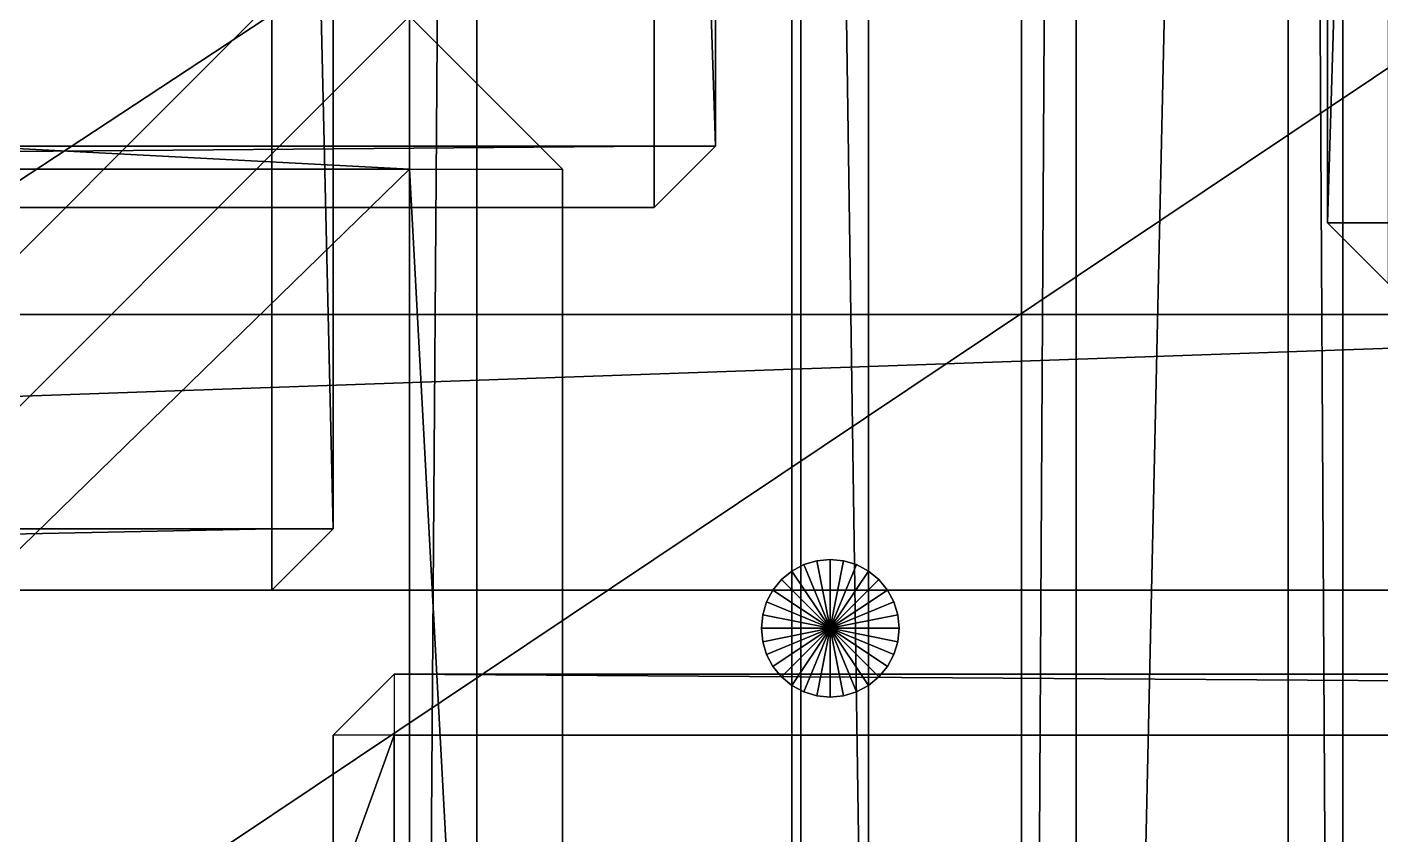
# Model space of a CAD drawing. Header units: millimetres. Extents: x -18 to 4450, y -985 to 970.
# Drawn here: x 2010 to 2187, y -212 to -106.4 of the extents above; entities that cross this region are included whole.
import ezdxf

# ---------------------------------------------------------------- set-up
doc = ezdxf.new("R2010")
doc.units = ezdxf.units.MM
for name, color, linetype in [('body__floor_cross_pressing_4', 40, 'CONTINUOUS'), ('body__floor_pan', 40, 'CONTINUOUS'), ('body__rear_floor_longitudinal_rib_2', 40, 'CONTINUOUS'), ('body__rear_load_floor', 40, 'CONTINUOUS'), ('body__transmission_tunnel', 40, 'CONTINUOUS'), ('chassis__skid_plate_transfer_case', 9, 'CONTINUOUS'), ('hard_top__roof_ventilator_lid_panel', 7, 'CONTINUOUS'), ('hard_top__roof_ventilator_screw_3', 9, 'CONTINUOUS'), ('hard_top__roof_ventilator_shadow_gap', 8, 'CONTINUOUS'), ('hard_top__white_hardtop_crowned_roof_skin', 7, 'CONTINUOUS'), ('hard_top__white_hardtop_roof', 7, 'CONTINUOUS'), ('interior__front_left_seat_base', 30, 'CONTINUOUS'), ('interior__left_front_floor_mat', 250, 'CONTINUOUS'), ('mechanical_clearance__front_prop_shaft_clearance_tunnel', 7, 'CONTINUOUS'), ('mechanical_clearance__rear_prop_shaft_clearance_tunnel', 7, 'CONTINUOUS'), ('running_gear__transfer_case', 8, 'CONTINUOUS')]:
    doc.layers.add(name, color=color, linetype=linetype)

msp = doc.modelspace()

# ---------------------------------------------------------------- linework, layer by layer
at = {"layer": 'body__floor_cross_pressing_4'}
for points in [[(2140.000105, -622.860014, 742.139995), (2140.000105, -622.860014, 761.860013), (2140.000105, 622.860014, 761.860013)], [(2140.000105, -622.860014, 742.139995), (2140.000105, 622.860014, 761.860013), (2140.000105, 622.860014, 742.139995)], [(2140.000105, -622.860014, 742.139995), (2147.140026, -622.860014, 735.000014), (2147.140026, 622.860014, 735.000014)], [(2140.000105, -622.860014, 742.139995), (2147.140026, 622.860014, 735.000014), (2140.000105, 622.860014, 742.139995)], [(2140.000105, -622.860014, 761.860013), (2147.140026, -622.860014, 768.999994), (2147.140026, 622.860014, 768.999994)], [(2140.000105, -622.860014, 761.860013), (2147.140026, 622.860014, 768.999994), (2140.000105, 622.860014, 761.860013)], [(2147.140026, -622.860014, 768.999994), (2174.860001, -622.860014, 768.999994), (2174.860001, 622.860014, 768.999994)], [(2147.140026, -622.860014, 768.999994), (2174.860001, 622.860014, 768.999994), (2147.140026, 622.860014, 768.999994)], [(2147.140026, -622.860014, 735.000014), (2147.140026, 622.860014, 735.000014), (2174.860001, 622.860014, 735.000014)], [(2147.140026, -622.860014, 735.000014), (2174.860001, 622.860014, 735.000014), (2174.860001, -622.860014, 735.000014)], [(2181.999922, -622.860014, 742.139995), (2174.860001, -622.860014, 735.000014), (2174.860001, 622.860014, 735.000014)], [(2181.999922, -622.860014, 742.139995), (2174.860001, 622.860014, 735.000014), (2181.999922, 622.860014, 742.139995)], [(2181.999922, -622.860014, 761.860013), (2174.860001, -622.860014, 768.999994), (2174.860001, 622.860014, 768.999994)], [(2181.999922, -622.860014, 761.860013), (2174.860001, 622.860014, 768.999994), (2181.999922, 622.860014, 761.860013)], [(2181.999922, -622.860014, 742.139995), (2181.999922, 622.860014, 742.139995), (2181.999922, 622.860014, 761.860013)], [(2181.999922, -622.860014, 742.139995), (2181.999922, 622.860014, 761.860013), (2181.999922, -622.860014, 761.860013)]]:
    msp.add_3dface(points, dxfattribs=at)
at = {"layer": 'body__floor_pan'}
for points in [[(901.549995, -653.450012, 670.000017), (3428.450108, -653.450012, 670.000017), (3428.450108, 653.450012, 670.000017)], [(901.549995, -653.450012, 670.000017), (3428.450108, 653.450012, 670.000017), (901.549995, 653.450012, 670.000017)], [(901.549995, -653.450012, 615.00001), (901.549995, 653.450012, 615.00001), (3428.450108, 653.450012, 615.00001)], [(901.549995, -653.450012, 615.00001), (3428.450108, 653.450012, 615.00001), (3428.450108, -653.450012, 615.00001)]]:
    msp.add_3dface(points, dxfattribs=at)
at = {"layer": 'body__rear_floor_longitudinal_rib_2'}
for points in [[(2049.999952, -198.980004, 747.979999), (2057.980061, -191, 747.979999), (2057.980061, -191, 774.020016)], [(2049.999952, -198.980004, 747.979999), (2057.980061, -191, 774.020016), (2049.999952, -198.980004, 774.020016)], [(2049.999952, -198.980004, 747.979999), (2057.980061, -191, 747.979999), (2057.980061, -198.980004, 740.00001)], [(2049.999952, -198.980004, 774.020016), (2057.980061, -191, 774.020016), (2057.980061, -198.980004, 782.000005)], [(2057.980061, -191, 747.979999), (2057.980061, -191, 774.020016), (3272.020102, -191, 774.020016)], [(2057.980061, -191, 747.979999), (3272.020102, -191, 774.020016), (3272.020102, -191, 747.979999)], [(2057.980061, -191, 747.979999), (2057.980061, -198.980004, 740.00001), (3272.020102, -198.980004, 740.00001)], [(2057.980061, -191, 747.979999), (3272.020102, -198.980004, 740.00001), (3272.020102, -191, 747.979999)], [(2057.980061, -191, 774.020016), (2057.980061, -198.980004, 782.000005), (3272.020102, -198.980004, 782.000005)], [(2057.980061, -191, 774.020016), (3272.020102, -198.980004, 782.000005), (3272.020102, -191, 774.020016)], [(2049.999952, -221.019998, 747.979999), (2049.999952, -221.019998, 774.020016), (2049.999952, -198.980004, 774.020016)], [(2049.999952, -221.019998, 747.979999), (2049.999952, -198.980004, 774.020016), (2049.999952, -198.980004, 747.979999)], [(2049.999952, -221.019998, 747.979999), (2057.980061, -221.019998, 740.00001), (2057.980061, -198.980004, 740.00001)], [(2049.999952, -221.019998, 747.979999), (2057.980061, -198.980004, 740.00001), (2049.999952, -198.980004, 747.979999)], [(2049.999952, -221.019998, 774.020016), (2057.980061, -221.019998, 782.000005), (2057.980061, -198.980004, 782.000005)], [(2049.999952, -221.019998, 774.020016), (2057.980061, -198.980004, 782.000005), (2049.999952, -198.980004, 774.020016)], [(2057.980061, -221.019998, 782.000005), (3272.020102, -221.019998, 782.000005), (3272.020102, -198.980004, 782.000005)], [(2057.980061, -221.019998, 782.000005), (3272.020102, -198.980004, 782.000005), (2057.980061, -198.980004, 782.000005)], [(2057.980061, -221.019998, 740.00001), (2057.980061, -198.980004, 740.00001), (3272.020102, -198.980004, 740.00001)], [(2057.980061, -221.019998, 740.00001), (3272.020102, -198.980004, 740.00001), (3272.020102, -221.019998, 740.00001)]]:
    msp.add_3dface(points, dxfattribs=at)
at = {"layer": 'body__rear_load_floor'}
for points in [[(2059.999943, -606.180012, 698.819995), (2059.999943, -606.180012, 723.179996), (2059.999943, 606.180012, 723.179996)], [(2059.999943, -606.180012, 698.819995), (2059.999943, 606.180012, 723.179996), (2059.999943, 606.180012, 698.819995)], [(2059.999943, -606.180012, 698.819995), (2068.82, -606.180012, 689.999998), (2068.82, 606.180012, 689.999998)], [(2059.999943, -606.180012, 698.819995), (2068.82, 606.180012, 689.999998), (2059.999943, 606.180012, 698.819995)], [(2059.999943, -606.180012, 723.179996), (2068.82, -606.180012, 731.999993), (2068.82, 606.180012, 731.999993)], [(2059.999943, -606.180012, 723.179996), (2068.82, 606.180012, 731.999993), (2059.999943, 606.180012, 723.179996)], [(2068.82, -606.180012, 731.999993), (3231.179953, -606.180012, 731.999993), (3231.179953, 606.180012, 731.999993)], [(2068.82, -606.180012, 731.999993), (3231.179953, 606.180012, 731.999993), (2068.82, 606.180012, 731.999993)], [(2068.82, -606.180012, 689.999998), (2068.82, 606.180012, 689.999998), (3231.179953, 606.180012, 689.999998)], [(2068.82, -606.180012, 689.999998), (3231.179953, 606.180012, 689.999998), (3231.179953, -606.180012, 689.999998)]]:
    msp.add_3dface(points, dxfattribs=at)
at = {"layer": 'body__transmission_tunnel'}
for points in [[(1286.000013, -143.999994, 894.999981), (2313.999891, -143.999994, 894.999981), (2313.999891, 143.999994, 894.999981)], [(1286.000013, -143.999994, 894.999981), (2313.999891, 143.999994, 894.999981), (1286.000013, 143.999994, 894.999981)], [(1286.000013, -143.999994, 660.000026), (1286.000013, 143.999994, 660.000026), (2313.999891, 143.999994, 660.000026)], [(1286.000013, -143.999994, 660.000026), (2313.999891, 143.999994, 660.000026), (2313.999891, -143.999994, 660.000026)], [(1286.000013, -180.000007, 695.99998), (1286.000013, -143.999994, 660.000026), (2313.999891, -143.999994, 660.000026)], [(1286.000013, -180.000007, 695.99998), (2313.999891, -143.999994, 660.000026), (2313.999891, -180.000007, 695.99998)], [(1286.000013, -180.000007, 859.000027), (1286.000013, -143.999994, 894.999981), (2313.999891, -143.999994, 894.999981)], [(1286.000013, -180.000007, 859.000027), (2313.999891, -143.999994, 894.999981), (2313.999891, -180.000007, 859.000027)], [(1286.000013, -180.000007, 695.99998), (2313.999891, -180.000007, 695.99998), (2313.999891, -180.000007, 859.000027)], [(1286.000013, -180.000007, 695.99998), (2313.999891, -180.000007, 859.000027), (1286.000013, -180.000007, 859.000027)]]:
    msp.add_3dface(points, dxfattribs=at)
at = {"layer": 'chassis__skid_plate_transfer_case'}
for points in [[(1608.819962, -301.180005, 356.999993), (2111.180067, -301.180005, 356.999993), (2111.180067, 301.180005, 356.999993)], [(1608.819962, -301.180005, 356.999993), (2111.180067, 301.180005, 356.999993), (1608.819962, 301.180005, 356.999993)], [(1608.819962, -301.180005, 314.999998), (1608.819962, 301.180005, 314.999998), (2111.180067, 301.180005, 314.999998)], [(1608.819962, -301.180005, 314.999998), (2111.180067, 301.180005, 314.999998), (2111.180067, -301.180005, 314.999998)], [(2119.999886, -301.180005, 323.819995), (2111.180067, -301.180005, 314.999998), (2111.180067, 301.180005, 314.999998)], [(2119.999886, -301.180005, 323.819995), (2111.180067, 301.180005, 314.999998), (2119.999886, 301.180005, 323.819995)], [(2119.999886, -301.180005, 348.179996), (2111.180067, -301.180005, 356.999993), (2111.180067, 301.180005, 356.999993)], [(2119.999886, -301.180005, 348.179996), (2111.180067, 301.180005, 356.999993), (2119.999886, 301.180005, 348.179996)], [(2119.999886, -301.180005, 323.819995), (2119.999886, 301.180005, 323.819995), (2119.999886, 301.180005, 348.179996)], [(2119.999886, -301.180005, 323.819995), (2119.999886, 301.180005, 348.179996), (2119.999886, -301.180005, 348.179996)]]:
    msp.add_3dface(points, dxfattribs=at)
at = {"layer": 'hard_top__roof_ventilator_lid_panel'}
for points in [[(1891.299963, -253.699988, 1911.999941), (2398.699999, -253.699988, 1911.999941), (2398.699999, 253.699988, 1911.999941)], [(1891.299963, -253.699988, 1911.999941), (2398.699999, 253.699988, 1911.999941), (1891.299963, 253.699988, 1911.999941)], [(1891.299963, -253.699988, 1881.999969), (1891.299963, 253.699988, 1881.999969), (2398.699999, 253.699988, 1881.999969)], [(1891.299963, -253.699988, 1881.999969), (2398.699999, 253.699988, 1881.999969), (2398.699999, -253.699988, 1881.999969)]]:
    msp.add_3dface(points, dxfattribs=at)
at = {"layer": 'hard_top__roof_ventilator_screw_3'}
for points in [[(2111.555815, -176.68508, 1911.000013), (2111.555815, -176.68508, 1924.999952), (2109.999895, -177.516773, 1924.999952)], [(2111.555815, -176.68508, 1911.000013), (2109.999895, -177.516773, 1924.999952), (2109.999895, -177.516773, 1911.000013)], [(2115.00001, -185.000002, 1911.000013), (2109.999895, -177.516773, 1911.000013), (2111.555815, -176.68508, 1911.000013)], [(2115.00001, -185.000002, 1924.999952), (2111.555815, -176.68508, 1924.999952), (2109.999895, -177.516773, 1924.999952)], [(2113.244295, -176.172927, 1911.000013), (2113.244295, -176.172927, 1924.999952), (2111.555815, -176.68508, 1924.999952)], [(2113.244295, -176.172927, 1911.000013), (2111.555815, -176.68508, 1924.999952), (2111.555815, -176.68508, 1911.000013)], [(2115.00001, -185.000002, 1911.000013), (2111.555815, -176.68508, 1911.000013), (2113.244295, -176.172927, 1911.000013)], [(2115.00001, -185.000002, 1924.999952), (2113.244295, -176.172927, 1924.999952), (2111.555815, -176.68508, 1924.999952)], [(2115.00001, -175.999999, 1911.000013), (2115.00001, -175.999999, 1924.999952), (2113.244295, -176.172927, 1924.999952)], [(2115.00001, -175.999999, 1911.000013), (2113.244295, -176.172927, 1924.999952), (2113.244295, -176.172927, 1911.000013)], [(2115.00001, -185.000002, 1911.000013), (2113.244295, -176.172927, 1911.000013), (2115.00001, -175.999999, 1911.000013)], [(2115.00001, -185.000002, 1924.999952), (2115.00001, -175.999999, 1924.999952), (2113.244295, -176.172927, 1924.999952)], [(2116.755724, -176.172927, 1911.000013), (2116.755724, -176.172927, 1924.999952), (2115.00001, -175.999999, 1924.999952)], [(2116.755724, -176.172927, 1911.000013), (2115.00001, -175.999999, 1924.999952), (2115.00001, -175.999999, 1911.000013)], [(2115.00001, -185.000002, 1911.000013), (2115.00001, -175.999999, 1911.000013), (2116.755724, -176.172927, 1911.000013)], [(2115.00001, -185.000002, 1924.999952), (2116.755724, -176.172927, 1924.999952), (2115.00001, -175.999999, 1924.999952)], [(2115.00001, -185.000002, 1911.000013), (2116.755724, -176.172927, 1911.000013), (2118.444204, -176.68508, 1911.000013)], [(2115.00001, -185.000002, 1924.999952), (2118.444204, -176.68508, 1924.999952), (2116.755724, -176.172927, 1924.999952)], [(2115.00001, -185.000002, 1911.000013), (2118.444204, -176.68508, 1911.000013), (2120.000124, -177.516773, 1911.000013)], [(2115.00001, -185.000002, 1924.999952), (2120.000124, -177.516773, 1924.999952), (2118.444204, -176.68508, 1924.999952)], [(2118.444204, -176.68508, 1911.000013), (2118.444204, -176.68508, 1924.999952), (2116.755724, -176.172927, 1924.999952)], [(2118.444204, -176.68508, 1911.000013), (2116.755724, -176.172927, 1924.999952), (2116.755724, -176.172927, 1911.000013)], [(2120.000124, -177.516773, 1911.000013), (2120.000124, -177.516773, 1924.999952), (2118.444204, -176.68508, 1924.999952)], [(2120.000124, -177.516773, 1911.000013), (2118.444204, -176.68508, 1924.999952), (2118.444204, -176.68508, 1911.000013)], [(2108.636141, -178.636044, 1911.000013), (2108.636141, -178.636044, 1924.999952), (2107.516766, -179.999873, 1924.999952)], [(2108.636141, -178.636044, 1911.000013), (2107.516766, -179.999873, 1924.999952), (2107.516766, -179.999873, 1911.000013)], [(2115.00001, -185.000002, 1911.000013), (2107.516766, -179.999873, 1911.000013), (2108.636141, -178.636044, 1911.000013)], [(2115.00001, -185.000002, 1924.999952), (2108.636141, -178.636044, 1924.999952), (2107.516766, -179.999873, 1924.999952)], [(2109.999895, -177.516773, 1911.000013), (2109.999895, -177.516773, 1924.999952), (2108.636141, -178.636044, 1924.999952)], [(2109.999895, -177.516773, 1911.000013), (2108.636141, -178.636044, 1924.999952), (2108.636141, -178.636044, 1911.000013)], [(2115.00001, -185.000002, 1911.000013), (2108.636141, -178.636044, 1911.000013), (2109.999895, -177.516773, 1911.000013)], [(2115.00001, -185.000002, 1924.999952), (2109.999895, -177.516773, 1924.999952), (2108.636141, -178.636044, 1924.999952)], [(2115.00001, -185.000002, 1911.000013), (2120.000124, -177.516773, 1911.000013), (2121.363878, -178.636044, 1911.000013)], [(2115.00001, -185.000002, 1924.999952), (2121.363878, -178.636044, 1924.999952), (2120.000124, -177.516773, 1924.999952)], [(2115.00001, -185.000002, 1911.000013), (2121.363878, -178.636044, 1911.000013), (2122.483253, -179.999873, 1911.000013)], [(2115.00001, -185.000002, 1924.999952), (2122.483253, -179.999873, 1924.999952), (2121.363878, -178.636044, 1924.999952)], [(2121.363878, -178.636044, 1911.000013), (2121.363878, -178.636044, 1924.999952), (2120.000124, -177.516773, 1924.999952)], [(2121.363878, -178.636044, 1911.000013), (2120.000124, -177.516773, 1924.999952), (2120.000124, -177.516773, 1911.000013)], [(2122.483253, -179.999873, 1911.000013), (2122.483253, -179.999873, 1924.999952), (2121.363878, -178.636044, 1924.999952)], [(2122.483253, -179.999873, 1911.000013), (2121.363878, -178.636044, 1924.999952), (2121.363878, -178.636044, 1911.000013)], [(2107.516766, -179.999873, 1911.000013), (2107.516766, -179.999873, 1924.999952), (2106.685162, -181.555852, 1924.999952)], [(2107.516766, -179.999873, 1911.000013), (2106.685162, -181.555852, 1924.999952), (2106.685162, -181.555852, 1911.000013)], [(2115.00001, -185.000002, 1911.000013), (2106.685162, -181.555852, 1911.000013), (2107.516766, -179.999873, 1911.000013)], [(2115.00001, -185.000002, 1924.999952), (2107.516766, -179.999873, 1924.999952), (2106.685162, -181.555852, 1924.999952)], [(2115.00001, -185.000002, 1911.000013), (2122.483253, -179.999873, 1911.000013), (2123.314857, -181.555852, 1911.000013)], [(2115.00001, -185.000002, 1924.999952), (2123.314857, -181.555852, 1924.999952), (2122.483253, -179.999873, 1924.999952)], [(2123.314857, -181.555852, 1911.000013), (2123.314857, -181.555852, 1924.999952), (2122.483253, -179.999873, 1924.999952)], [(2123.314857, -181.555852, 1911.000013), (2122.483253, -179.999873, 1924.999952), (2122.483253, -179.999873, 1911.000013)], [(2106.685162, -181.555852, 1911.000013), (2106.685162, -181.555852, 1924.999952), (2106.173038, -183.244184, 1924.999952)], [(2106.685162, -181.555852, 1911.000013), (2106.173038, -183.244184, 1924.999952), (2106.173038, -183.244184, 1911.000013)], [(2115.00001, -185.000002, 1911.000013), (2106.173038, -183.244184, 1911.000013), (2106.685162, -181.555852, 1911.000013)], [(2115.00001, -185.000002, 1924.999952), (2106.685162, -181.555852, 1924.999952), (2106.173038, -183.244184, 1924.999952)], [(2115.00001, -185.000002, 1911.000013), (2123.314857, -181.555852, 1911.000013), (2123.826981, -183.244184, 1911.000013)], [(2115.00001, -185.000002, 1924.999952), (2123.826981, -183.244184, 1924.999952), (2123.314857, -181.555852, 1924.999952)], [(2123.826981, -183.244184, 1911.000013), (2123.826981, -183.244184, 1924.999952), (2123.314857, -181.555852, 1924.999952)], [(2123.826981, -183.244184, 1911.000013), (2123.314857, -181.555852, 1924.999952), (2123.314857, -181.555852, 1911.000013)], [(2106.173038, -183.244184, 1911.000013), (2106.173038, -183.244184, 1924.999952), (2105.999947, -185.000002, 1924.999952)], [(2106.173038, -183.244184, 1911.000013), (2105.999947, -185.000002, 1924.999952), (2105.999947, -185.000002, 1911.000013)], [(2115.00001, -185.000002, 1911.000013), (2105.999947, -185.000002, 1911.000013), (2106.173038, -183.244184, 1911.000013)], [(2115.00001, -185.000002, 1924.999952), (2106.173038, -183.244184, 1924.999952), (2105.999947, -185.000002, 1924.999952)], [(2115.00001, -185.000002, 1911.000013), (2123.826981, -183.244184, 1911.000013), (2124.000072, -185.000002, 1911.000013)], [(2115.00001, -185.000002, 1924.999952), (2124.000072, -185.000002, 1924.999952), (2123.826981, -183.244184, 1924.999952)], [(2124.000072, -185.000002, 1911.000013), (2124.000072, -185.000002, 1924.999952), (2123.826981, -183.244184, 1924.999952)], [(2124.000072, -185.000002, 1911.000013), (2123.826981, -183.244184, 1924.999952), (2123.826981, -183.244184, 1911.000013)], [(2105.999947, -185.000002, 1911.000013), (2105.999947, -185.000002, 1924.999952), (2106.173038, -186.755806, 1924.999952)], [(2105.999947, -185.000002, 1911.000013), (2106.173038, -186.755806, 1924.999952), (2106.173038, -186.755806, 1911.000013)], [(2115.00001, -185.000002, 1911.000013), (2106.173038, -186.755806, 1911.000013), (2105.999947, -185.000002, 1911.000013)], [(2115.00001, -185.000002, 1924.999952), (2105.999947, -185.000002, 1924.999952), (2106.173038, -186.755806, 1924.999952)], [(2115.00001, -185.000002, 1911.000013), (2106.685162, -188.444152, 1911.000013), (2106.173038, -186.755806, 1911.000013)], [(2115.00001, -185.000002, 1924.999952), (2106.173038, -186.755806, 1924.999952), (2106.685162, -188.444152, 1924.999952)], [(2115.00001, -185.000002, 1911.000013), (2107.516766, -190.000132, 1911.000013), (2106.685162, -188.444152, 1911.000013)], [(2115.00001, -185.000002, 1924.999952), (2106.685162, -188.444152, 1924.999952), (2107.516766, -190.000132, 1924.999952)], [(2115.00001, -185.000002, 1911.000013), (2108.636141, -191.363961, 1911.000013), (2107.516766, -190.000132, 1911.000013)], [(2115.00001, -185.000002, 1924.999952), (2107.516766, -190.000132, 1924.999952), (2108.636141, -191.363961, 1924.999952)], [(2115.00001, -185.000002, 1911.000013), (2109.999895, -192.483231, 1911.000013), (2108.636141, -191.363961, 1911.000013)], [(2115.00001, -185.000002, 1924.999952), (2108.636141, -191.363961, 1924.999952), (2109.999895, -192.483231, 1924.999952)], [(2115.00001, -185.000002, 1911.000013), (2111.555815, -193.31491, 1911.000013), (2109.999895, -192.483231, 1911.000013)], [(2115.00001, -185.000002, 1924.999952), (2109.999895, -192.483231, 1924.999952), (2111.555815, -193.31491, 1924.999952)], [(2115.00001, -185.000002, 1911.000013), (2113.244295, -193.827063, 1911.000013), (2111.555815, -193.31491, 1911.000013)], [(2115.00001, -185.000002, 1924.999952), (2111.555815, -193.31491, 1924.999952), (2113.244295, -193.827063, 1924.999952)], [(2115.00001, -185.000002, 1911.000013), (2115.00001, -194.000006, 1911.000013), (2113.244295, -193.827063, 1911.000013)], [(2115.00001, -185.000002, 1924.999952), (2113.244295, -193.827063, 1924.999952), (2115.00001, -194.000006, 1924.999952)], [(2115.00001, -185.000002, 1911.000013), (2116.755724, -193.827063, 1911.000013), (2115.00001, -194.000006, 1911.000013)], [(2115.00001, -185.000002, 1924.999952), (2115.00001, -194.000006, 1924.999952), (2116.755724, -193.827063, 1924.999952)], [(2115.00001, -185.000002, 1911.000013), (2118.444204, -193.31491, 1911.000013), (2116.755724, -193.827063, 1911.000013)], [(2115.00001, -185.000002, 1924.999952), (2116.755724, -193.827063, 1924.999952), (2118.444204, -193.31491, 1924.999952)], [(2115.00001, -185.000002, 1911.000013), (2120.000124, -192.483231, 1911.000013), (2118.444204, -193.31491, 1911.000013)], [(2115.00001, -185.000002, 1924.999952), (2118.444204, -193.31491, 1924.999952), (2120.000124, -192.483231, 1924.999952)], [(2115.00001, -185.000002, 1911.000013), (2121.363878, -191.363961, 1911.000013), (2120.000124, -192.483231, 1911.000013)], [(2115.00001, -185.000002, 1924.999952), (2120.000124, -192.483231, 1924.999952), (2121.363878, -191.363961, 1924.999952)], [(2115.00001, -185.000002, 1911.000013), (2122.483253, -190.000132, 1911.000013), (2121.363878, -191.363961, 1911.000013)], [(2115.00001, -185.000002, 1924.999952), (2121.363878, -191.363961, 1924.999952), (2122.483253, -190.000132, 1924.999952)], [(2115.00001, -185.000002, 1911.000013), (2123.314857, -188.444152, 1911.000013), (2122.483253, -190.000132, 1911.000013)], [(2115.00001, -185.000002, 1924.999952), (2122.483253, -190.000132, 1924.999952), (2123.314857, -188.444152, 1924.999952)], [(2115.00001, -185.000002, 1911.000013), (2123.826981, -186.755806, 1911.000013), (2123.314857, -188.444152, 1911.000013)], [(2115.00001, -185.000002, 1924.999952), (2123.314857, -188.444152, 1924.999952), (2123.826981, -186.755806, 1924.999952)], [(2115.00001, -185.000002, 1911.000013), (2124.000072, -185.000002, 1911.000013), (2123.826981, -186.755806, 1911.000013)], [(2115.00001, -185.000002, 1924.999952), (2123.826981, -186.755806, 1924.999952), (2124.000072, -185.000002, 1924.999952)], [(2123.826981, -186.755806, 1911.000013), (2123.826981, -186.755806, 1924.999952), (2124.000072, -185.000002, 1924.999952)], [(2123.826981, -186.755806, 1911.000013), (2124.000072, -185.000002, 1924.999952), (2124.000072, -185.000002, 1911.000013)], [(2106.173038, -186.755806, 1911.000013), (2106.173038, -186.755806, 1924.999952), (2106.685162, -188.444152, 1924.999952)], [(2106.173038, -186.755806, 1911.000013), (2106.685162, -188.444152, 1924.999952), (2106.685162, -188.444152, 1911.000013)], [(2123.314857, -188.444152, 1911.000013), (2123.314857, -188.444152, 1924.999952), (2123.826981, -186.755806, 1924.999952)], [(2123.314857, -188.444152, 1911.000013), (2123.826981, -186.755806, 1924.999952), (2123.826981, -186.755806, 1911.000013)], [(2106.685162, -188.444152, 1911.000013), (2106.685162, -188.444152, 1924.999952), (2107.516766, -190.000132, 1924.999952)], [(2106.685162, -188.444152, 1911.000013), (2107.516766, -190.000132, 1924.999952), (2107.516766, -190.000132, 1911.000013)], [(2122.483253, -190.000132, 1911.000013), (2122.483253, -190.000132, 1924.999952), (2123.314857, -188.444152, 1924.999952)], [(2122.483253, -190.000132, 1911.000013), (2123.314857, -188.444152, 1924.999952), (2123.314857, -188.444152, 1911.000013)], [(2107.516766, -190.000132, 1911.000013), (2107.516766, -190.000132, 1924.999952), (2108.636141, -191.363961, 1924.999952)], [(2107.516766, -190.000132, 1911.000013), (2108.636141, -191.363961, 1924.999952), (2108.636141, -191.363961, 1911.000013)], [(2121.363878, -191.363961, 1911.000013), (2121.363878, -191.363961, 1924.999952), (2122.483253, -190.000132, 1924.999952)], [(2121.363878, -191.363961, 1911.000013), (2122.483253, -190.000132, 1924.999952), (2122.483253, -190.000132, 1911.000013)], [(2108.636141, -191.363961, 1911.000013), (2108.636141, -191.363961, 1924.999952), (2109.999895, -192.483231, 1924.999952)], [(2108.636141, -191.363961, 1911.000013), (2109.999895, -192.483231, 1924.999952), (2109.999895, -192.483231, 1911.000013)], [(2109.999895, -192.483231, 1911.000013), (2109.999895, -192.483231, 1924.999952), (2111.555815, -193.31491, 1924.999952)], [(2109.999895, -192.483231, 1911.000013), (2111.555815, -193.31491, 1924.999952), (2111.555815, -193.31491, 1911.000013)], [(2118.444204, -193.31491, 1911.000013), (2118.444204, -193.31491, 1924.999952), (2120.000124, -192.483231, 1924.999952)], [(2118.444204, -193.31491, 1911.000013), (2120.000124, -192.483231, 1924.999952), (2120.000124, -192.483231, 1911.000013)], [(2120.000124, -192.483231, 1911.000013), (2120.000124, -192.483231, 1924.999952), (2121.363878, -191.363961, 1924.999952)], [(2120.000124, -192.483231, 1911.000013), (2121.363878, -191.363961, 1924.999952), (2121.363878, -191.363961, 1911.000013)], [(2111.555815, -193.31491, 1911.000013), (2111.555815, -193.31491, 1924.999952), (2113.244295, -193.827063, 1924.999952)], [(2111.555815, -193.31491, 1911.000013), (2113.244295, -193.827063, 1924.999952), (2113.244295, -193.827063, 1911.000013)], [(2113.244295, -193.827063, 1911.000013), (2113.244295, -193.827063, 1924.999952), (2115.00001, -194.000006, 1924.999952)], [(2113.244295, -193.827063, 1911.000013), (2115.00001, -194.000006, 1924.999952), (2115.00001, -194.000006, 1911.000013)], [(2115.00001, -194.000006, 1911.000013), (2115.00001, -194.000006, 1924.999952), (2116.755724, -193.827063, 1924.999952)], [(2115.00001, -194.000006, 1911.000013), (2116.755724, -193.827063, 1924.999952), (2116.755724, -193.827063, 1911.000013)], [(2116.755724, -193.827063, 1911.000013), (2116.755724, -193.827063, 1924.999952), (2118.444204, -193.31491, 1924.999952)], [(2116.755724, -193.827063, 1911.000013), (2118.444204, -193.31491, 1924.999952), (2118.444204, -193.31491, 1911.000013)]]:
    msp.add_3dface(points, dxfattribs=at)
at = {"layer": 'hard_top__roof_ventilator_shadow_gap'}
for points in [[(1884.99999, -280.000001, 1881.999969), (2444.999933, -280.000001, 1881.999969), (2444.999933, 280.000001, 1881.999969)], [(1884.99999, -280.000001, 1881.999969), (2444.999933, 280.000001, 1881.999969), (1884.99999, 280.000001, 1881.999969)], [(1884.99999, -280.000001, 1858.00004), (1884.99999, 280.000001, 1858.00004), (2444.999933, 280.000001, 1858.00004)], [(1884.99999, -280.000001, 1858.00004), (2444.999933, 280.000001, 1858.00004), (2444.999933, -280.000001, 1858.00004)]]:
    msp.add_3dface(points, dxfattribs=at)
at = {"layer": 'hard_top__white_hardtop_crowned_roof_skin'}
for points in [[(1125, -759.99999, 1886.000037), (3440.000057, -759.99999, 1896.000028), (3440.000057, 0, 1942.000031)], [(1125, -759.99999, 1886.000037), (3440.000057, 0, 1942.000031), (1125, 0, 1932.000041)], [(1125, -759.99999, 1860.000014), (1125, 0, 1906.000018), (3440.000057, 0, 1916.000009)], [(1125, -759.99999, 1860.000014), (3440.000057, 0, 1916.000009), (3440.000057, -759.99999, 1870.000005)]]:
    msp.add_3dface(points, dxfattribs=at)
at = {"layer": 'hard_top__white_hardtop_roof'}
for points in [[(1222.180009, -757.82001, 1896.000028), (3487.81991, -757.82001, 1896.000028), (3487.81991, 757.82001, 1896.000028)], [(1222.180009, -757.82001, 1896.000028), (3487.81991, 757.82001, 1896.000028), (1222.180009, 757.82001, 1896.000028)], [(1222.180009, -757.82001, 1838.000059), (1222.180009, 757.82001, 1838.000059), (3487.81991, 757.82001, 1838.000059)], [(1222.180009, -757.82001, 1838.000059), (3487.81991, 757.82001, 1838.000059), (3487.81991, -757.82001, 1838.000059)]]:
    msp.add_3dface(points, dxfattribs=at)
at = {"layer": 'interior__front_left_seat_base'}
for points in [[(1679.999948, -104.999997, 720.000029), (1679.999948, -125, 699.999988), (2059.999943, -125, 699.999988)], [(1679.999948, -104.999997, 720.000029), (2059.999943, -125, 699.999988), (2059.999943, -104.999997, 720.000029)], [(1679.999948, -104.999997, 810.000002), (1679.999948, -125, 829.999983), (2059.999943, -125, 829.999983)], [(1679.999948, -104.999997, 810.000002), (2059.999943, -125, 829.999983), (2059.999943, -104.999997, 810.000002)], [(2079.999924, -125, 720.000029), (2059.999943, -104.999997, 720.000029), (2059.999943, -104.999997, 810.000002)], [(2079.999924, -125, 720.000029), (2059.999943, -104.999997, 810.000002), (2079.999924, -125, 810.000002)], [(2079.999924, -125, 720.000029), (2059.999943, -104.999997, 720.000029), (2059.999943, -125, 699.999988)], [(2079.999924, -125, 810.000002), (2059.999943, -104.999997, 810.000002), (2059.999943, -125, 829.999983)], [(1679.999948, -495.000005, 829.999983), (2059.999943, -495.000005, 829.999983), (2059.999943, -125, 829.999983)], [(1679.999948, -495.000005, 829.999983), (2059.999943, -125, 829.999983), (1679.999948, -125, 829.999983)], [(1679.999948, -495.000005, 699.999988), (1679.999948, -125, 699.999988), (2059.999943, -125, 699.999988)], [(1679.999948, -495.000005, 699.999988), (2059.999943, -125, 699.999988), (2059.999943, -495.000005, 699.999988)], [(2079.999924, -495.000005, 720.000029), (2059.999943, -495.000005, 699.999988), (2059.999943, -125, 699.999988)], [(2079.999924, -495.000005, 720.000029), (2059.999943, -125, 699.999988), (2079.999924, -125, 720.000029)], [(2079.999924, -495.000005, 810.000002), (2059.999943, -495.000005, 829.999983), (2059.999943, -125, 829.999983)], [(2079.999924, -495.000005, 810.000002), (2059.999943, -125, 829.999983), (2079.999924, -125, 810.000002)], [(2079.999924, -495.000005, 720.000029), (2079.999924, -125, 720.000029), (2079.999924, -125, 810.000002)], [(2079.999924, -495.000005, 720.000029), (2079.999924, -125, 810.000002), (2079.999924, -495.000005, 810.000002)]]:
    msp.add_3dface(points, dxfattribs=at)
at = {"layer": 'interior__left_front_floor_mat'}
for points in [[(1350.000024, -560.000002, 745.000005), (2109.999895, -560.000002, 745.000005), (2109.999895, -59.999999, 745.000005)], [(1350.000024, -560.000002, 745.000005), (2109.999895, -59.999999, 745.000005), (1350.000024, -59.999999, 745.000005)], [(1350.000024, -560.000002, 722.99999), (1350.000024, -59.999999, 722.99999), (2109.999895, -59.999999, 722.99999)], [(1350.000024, -560.000002, 722.99999), (2109.999895, -59.999999, 722.99999), (2109.999895, -560.000002, 722.99999)], [(2109.999895, -560.000002, 722.99999), (2109.999895, -59.999999, 722.99999), (2109.999895, -59.999999, 745.000005)], [(2109.999895, -560.000002, 722.99999), (2109.999895, -59.999999, 745.000005), (2109.999895, -560.000002, 745.000005)]]:
    msp.add_3dface(points, dxfattribs=at)
at = {"layer": 'mechanical_clearance__front_prop_shaft_clearance_tunnel'}
for points in [[(1128.000021, -122.000001, 648.000002), (2092.000008, -122.000001, 648.000002), (2092.000008, 122.000001, 648.000002)], [(1128.000021, -122.000001, 648.000002), (2092.000008, 122.000001, 648.000002), (1128.000021, 122.000001, 648.000002)], [(1128.000021, -122.000001, 437.999994), (1128.000021, 122.000001, 437.999994), (2092.000008, 122.000001, 437.999994)], [(1128.000021, -122.000001, 437.999994), (2092.000008, 122.000001, 437.999994), (2092.000008, -122.000001, 437.999994)], [(2099.999905, -122.000001, 446.00001), (2092.000008, -122.000001, 437.999994), (2092.000008, 122.000001, 437.999994)], [(2099.999905, -122.000001, 446.00001), (2092.000008, 122.000001, 437.999994), (2099.999905, 122.000001, 446.00001)], [(2099.999905, -122.000001, 639.999986), (2092.000008, -122.000001, 648.000002), (2092.000008, 122.000001, 648.000002)], [(2099.999905, -122.000001, 639.999986), (2092.000008, 122.000001, 648.000002), (2099.999905, 122.000001, 639.999986)], [(2099.999905, -122.000001, 446.00001), (2099.999905, 122.000001, 446.00001), (2099.999905, 122.000001, 639.999986)], [(2099.999905, -122.000001, 446.00001), (2099.999905, 122.000001, 639.999986), (2099.999905, -122.000001, 639.999986)], [(1128.000021, -129.999995, 446.00001), (1128.000021, -122.000001, 437.999994), (2092.000008, -122.000001, 437.999994)], [(1128.000021, -129.999995, 446.00001), (2092.000008, -122.000001, 437.999994), (2092.000008, -129.999995, 446.00001)], [(1128.000021, -129.999995, 639.999986), (1128.000021, -122.000001, 648.000002), (2092.000008, -122.000001, 648.000002)], [(1128.000021, -129.999995, 639.999986), (2092.000008, -122.000001, 648.000002), (2092.000008, -129.999995, 639.999986)], [(2099.999905, -122.000001, 446.00001), (2092.000008, -129.999995, 446.00001), (2092.000008, -129.999995, 639.999986)], [(2099.999905, -122.000001, 446.00001), (2092.000008, -129.999995, 639.999986), (2099.999905, -122.000001, 639.999986)], [(2099.999905, -122.000001, 446.00001), (2092.000008, -129.999995, 446.00001), (2092.000008, -122.000001, 437.999994)], [(2099.999905, -122.000001, 639.999986), (2092.000008, -129.999995, 639.999986), (2092.000008, -122.000001, 648.000002)], [(1128.000021, -129.999995, 446.00001), (2092.000008, -129.999995, 446.00001), (2092.000008, -129.999995, 639.999986)], [(1128.000021, -129.999995, 446.00001), (2092.000008, -129.999995, 639.999986), (1128.000021, -129.999995, 639.999986)]]:
    msp.add_3dface(points, dxfattribs=at)
at = {"layer": 'mechanical_clearance__rear_prop_shaft_clearance_tunnel'}
for points in [[(2180.000067, -131.999999, 446.00001), (2180.000067, -131.999999, 649.999976), (2180.000067, 131.999999, 649.999976)], [(2180.000067, -131.999999, 446.00001), (2180.000067, 131.999999, 649.999976), (2180.000067, 131.999999, 446.00001)], [(2180.000067, -131.999999, 446.00001), (2187.999964, -131.999999, 437.999994), (2187.999964, 131.999999, 437.999994)], [(2180.000067, -131.999999, 446.00001), (2187.999964, 131.999999, 437.999994), (2180.000067, 131.999999, 446.00001)], [(2180.000067, -131.999999, 649.999976), (2187.999964, -131.999999, 657.999992), (2187.999964, 131.999999, 657.999992)], [(2180.000067, -131.999999, 649.999976), (2187.999964, 131.999999, 657.999992), (2180.000067, 131.999999, 649.999976)], [(2180.000067, -131.999999, 446.00001), (2187.999964, -140.000001, 446.00001), (2187.999964, -140.000001, 649.999976)], [(2180.000067, -131.999999, 446.00001), (2187.999964, -140.000001, 649.999976), (2180.000067, -131.999999, 649.999976)], [(2180.000067, -131.999999, 446.00001), (2187.999964, -140.000001, 446.00001), (2187.999964, -131.999999, 437.999994)], [(2180.000067, -131.999999, 649.999976), (2187.999964, -140.000001, 649.999976), (2187.999964, -131.999999, 657.999992)]]:
    msp.add_3dface(points, dxfattribs=at)
at = {"layer": 'running_gear__transfer_case'}
for points in [[(1648.000002, -172.000006, 839.999974), (2042.000055, -172.000006, 839.999974), (2042.000055, 172.000006, 839.999974)], [(1648.000002, -172.000006, 839.999974), (2042.000055, 172.000006, 839.999974), (1648.000002, 172.000006, 839.999974)], [(1648.000002, -172.000006, 574.999988), (1648.000002, 172.000006, 574.999988), (2042.000055, 172.000006, 574.999988)], [(1648.000002, -172.000006, 574.999988), (2042.000055, 172.000006, 574.999988), (2042.000055, -172.000006, 574.999988)], [(2049.999952, -172.000006, 583.000004), (2042.000055, -172.000006, 574.999988), (2042.000055, 172.000006, 574.999988)], [(2049.999952, -172.000006, 583.000004), (2042.000055, 172.000006, 574.999988), (2049.999952, 172.000006, 583.000004)], [(2049.999952, -172.000006, 832.000017), (2042.000055, -172.000006, 839.999974), (2042.000055, 172.000006, 839.999974)], [(2049.999952, -172.000006, 832.000017), (2042.000055, 172.000006, 839.999974), (2049.999952, 172.000006, 832.000017)], [(2049.999952, -172.000006, 583.000004), (2049.999952, 172.000006, 583.000004), (2049.999952, 172.000006, 832.000017)], [(2049.999952, -172.000006, 583.000004), (2049.999952, 172.000006, 832.000017), (2049.999952, -172.000006, 832.000017)], [(1648.000002, -180.000007, 583.000004), (1648.000002, -172.000006, 574.999988), (2042.000055, -172.000006, 574.999988)], [(1648.000002, -180.000007, 583.000004), (2042.000055, -172.000006, 574.999988), (2042.000055, -180.000007, 583.000004)], [(1648.000002, -180.000007, 832.000017), (1648.000002, -172.000006, 839.999974), (2042.000055, -172.000006, 839.999974)], [(1648.000002, -180.000007, 832.000017), (2042.000055, -172.000006, 839.999974), (2042.000055, -180.000007, 832.000017)], [(2049.999952, -172.000006, 583.000004), (2042.000055, -180.000007, 583.000004), (2042.000055, -180.000007, 832.000017)], [(2049.999952, -172.000006, 583.000004), (2042.000055, -180.000007, 832.000017), (2049.999952, -172.000006, 832.000017)], [(2049.999952, -172.000006, 583.000004), (2042.000055, -180.000007, 583.000004), (2042.000055, -172.000006, 574.999988)], [(2049.999952, -172.000006, 832.000017), (2042.000055, -180.000007, 832.000017), (2042.000055, -172.000006, 839.999974)], [(1648.000002, -180.000007, 583.000004), (2042.000055, -180.000007, 583.000004), (2042.000055, -180.000007, 832.000017)], [(1648.000002, -180.000007, 583.000004), (2042.000055, -180.000007, 832.000017), (1648.000002, -180.000007, 832.000017)]]:
    msp.add_3dface(points, dxfattribs=at)

doc.saveas('drawing.dxf')
